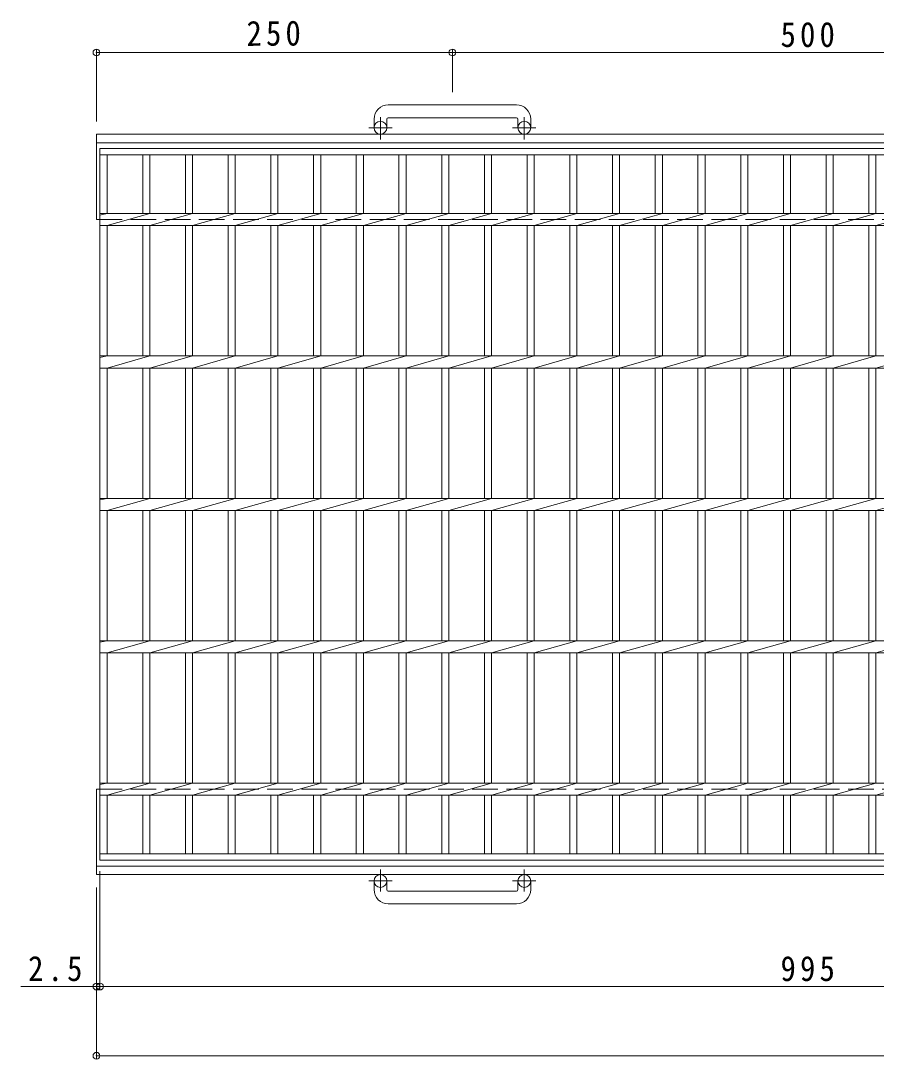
# Model space of a CAD drawing. Units: millimetres, scale not verified. Extents: x -913 to 1000, y -824 to 654.
# Drawn here: x -913 to -313, y -208 to 521 of the extents above; entities that cross this region are included whole.
import ezdxf

# ---------------------------------------------------------------- set-up
doc = ezdxf.new("R2010")
doc.units = ezdxf.units.MM
doc.header["$LTSCALE"] = 6
doc.header["$PDMODE"] = 32
doc.header["$PDSIZE"] = 4.8
doc.linetypes.add('CHAIN1', pattern=[8, 5, -1, 1, -1])
doc.linetypes.add('DASHED3', pattern=[4, 3, -1])
for name, color, linetype, lineweight in [('B-1_ピット', 2, 'Continuous', 9), ('B-2_蓋', 3, 'Continuous', 9), ('B-4_寸法', 7, 'Continuous', 9)]:
    doc.layers.add(name, color=color, linetype=linetype, lineweight=lineweight)
doc.styles.add('ＭＳ ゴシック', font='')
doc.styles.get('ＭＳ ゴシック').set_extended_font_data('MS Gothic')

msp = doc.modelspace()

# ---------------------------------------------------------------- linework, layer by layer
at = {"layer": 'B-1_ピット'}
for p, q in [((-565.288, 461.846), (-655.287, 461.846)), ((-655.287, 452.846), (-565.288, 452.846)), ((-665.287, 451.846), (-665.287, 445.746)), ((-656.288, 451.846), (-656.288, 445.746)), ((-564.288, 451.846), (-564.288, 445.746)), ((-555.287, 451.846), (-555.287, 445.746)), ((-860.287, 441.246), (313.268, 441.246)), ((-860.287, 381.246), (-860.287, 441.246)), ((-860.287, 435.246), (313.268, 435.246)), ((-860.287, -78.755), (-860.287, -18.755)), ((-860.287, -72.754), (313.268, -72.754)), ((-860.287, -78.755), (313.268, -78.755)), ((-665.287, -89.355), (-665.287, -83.255)), ((-656.288, -89.355), (-656.288, -83.255)), ((-564.288, -89.355), (-564.288, -83.255)), ((-555.287, -89.355), (-555.287, -83.255)), ((-655.287, -90.355), (-565.288, -90.355)), ((-565.288, -99.355), (-655.287, -99.355))]:
    msp.add_line(p, q, dxfattribs=at)
at = {"layer": 'B-1_ピット', "linetype": 'CHAIN1'}
for p, q in [((-660.788, 437.638), (-660.788, 453.237)), ((-559.787, 437.638), (-559.787, 453.237)), ((-652.624, 445.746), (-669.032, 445.746)), ((-551.625, 445.746), (-568.031, 445.746)), ((-660.788, -75.148), (-660.788, -90.745)), ((-559.787, -75.148), (-559.787, -90.745)), ((-652.624, -83.255), (-669.032, -83.255)), ((-551.625, -83.255), (-568.031, -83.255))]:
    msp.add_line(p, q, dxfattribs=at)
at = {"layer": 'B-1_ピット', "linetype": 'DASHED3'}
for p, q in [((-860.287, 381.246), (313.268, 381.246)), ((-860.287, -18.755), (313.268, -18.755))]:
    msp.add_line(p, q, dxfattribs=at)
at = {"layer": 'B-1_ピット'}
for centre in [(-660.788, 445.746), (-559.787, 445.746), (-660.788, -83.255), (-559.787, -83.255)]:
    msp.add_circle(centre, 4.5, dxfattribs=at)
for centre, radius, start, end in [((-655.287, 451.846), 10, 90, 180), ((-565.288, 451.846), 10, 0, 90), ((-655.287, 451.846), 1, 90, 180), ((-565.288, 451.846), 1, 0, 90), ((-655.287, -89.355), 10, 180, 270), ((-655.287, -89.355), 1, 180, 270), ((-565.288, -89.355), 10, 270, 0), ((-565.288, -89.355), 1, 270, 0)]:
    msp.add_arc(centre, radius, start, end, dxfattribs=at)
at = {"layer": 'B-2_蓋'}
for p, q in [((-857.787, 431.246), (137.213, 431.246)), ((-857.787, -68.754), (-857.787, 431.246)), ((-857.787, 426.746), (137.213, 426.746)), ((-852.787, 385.486), (-852.787, 426.746)), ((-827.787, 426.746), (-827.787, 385.486)), ((-822.787, 426.746), (-822.787, 385.486)), ((-797.787, 426.746), (-797.787, 385.486)), ((-792.787, 426.746), (-792.787, 385.486)), ((-767.788, 426.746), (-767.788, 385.486)), ((-762.787, 426.746), (-762.787, 385.486)), ((-737.787, 426.746), (-737.787, 385.486)), ((-732.788, 426.746), (-732.788, 385.486)), ((-707.787, 426.746), (-707.787, 385.486)), ((-702.787, 426.746), (-702.787, 385.486)), ((-677.787, 426.746), (-677.787, 385.486)), ((-672.787, 426.746), (-672.787, 385.486)), ((-647.787, 426.746), (-647.787, 385.486)), ((-642.788, 426.746), (-642.788, 385.486)), ((-617.787, 426.746), (-617.787, 385.486)), ((-612.788, 426.746), (-612.788, 385.486)), ((-587.787, 426.746), (-587.787, 385.486)), ((-582.788, 426.746), (-582.788, 385.486)), ((-557.787, 426.746), (-557.787, 385.486)), ((-552.787, 426.746), (-552.787, 385.486)), ((-527.788, 426.746), (-527.788, 385.486)), ((-522.787, 426.746), (-522.787, 385.486)), ((-497.787, 426.746), (-497.787, 385.486)), ((-492.788, 426.746), (-492.788, 385.486)), ((-467.787, 426.746), (-467.787, 385.486)), ((-462.787, 426.746), (-462.787, 385.486)), ((-437.787, 426.746), (-437.787, 385.486)), ((-432.787, 426.746), (-432.787, 385.486)), ((-407.787, 426.746), (-407.787, 385.486)), ((-402.788, 426.746), (-402.788, 385.486)), ((-377.787, 426.746), (-377.787, 385.486)), ((-372.788, 426.746), (-372.788, 385.486)), ((-347.787, 426.746), (-347.787, 385.486)), ((-342.787, 426.746), (-342.787, 385.486)), ((-317.787, 426.746), (-317.787, 385.486)), ((-312.787, 426.746), (-312.787, 385.486)), ((-857.787, 385.486), (137.213, 385.486)), ((-852.787, 385.486), (-857.787, 384.486)), ((-822.787, 385.486), (-852.787, 377.007)), ((-792.787, 385.486), (-822.787, 377.007)), ((-762.787, 385.486), (-792.787, 377.007)), ((-732.788, 385.486), (-762.787, 377.007)), ((-702.787, 385.486), (-732.788, 377.007)), ((-672.787, 385.486), (-702.787, 377.007)), ((-642.787, 385.486), (-672.787, 377.007)), ((-612.787, 385.486), (-642.788, 377.007)), ((-582.788, 385.486), (-612.788, 377.007)), ((-552.787, 385.486), (-582.788, 377.007)), ((-522.787, 385.486), (-552.787, 377.007)), ((-492.788, 385.486), (-522.787, 377.007)), ((-462.787, 385.486), (-492.788, 377.007)), ((-432.787, 385.486), (-462.787, 377.007)), ((-402.787, 385.486), (-432.787, 377.007)), ((-372.787, 385.486), (-402.788, 377.007)), ((-342.787, 385.486), (-372.788, 377.007)), ((-312.787, 385.486), (-342.787, 377.007)), ((-282.787, 385.486), (-312.787, 377.007)), ((-857.787, 377.007), (137.213, 377.007)), ((-852.787, 285.486), (-852.787, 377.007)), ((-827.787, 377.007), (-827.787, 285.486)), ((-822.787, 377.007), (-822.787, 285.486)), ((-797.787, 377.007), (-797.787, 285.486)), ((-792.787, 377.007), (-792.787, 285.486)), ((-767.788, 377.007), (-767.788, 285.486)), ((-762.787, 377.007), (-762.787, 285.486)), ((-737.787, 377.007), (-737.787, 285.486)), ((-732.788, 377.007), (-732.788, 285.486)), ((-707.787, 377.007), (-707.787, 285.486)), ((-702.787, 377.007), (-702.787, 285.486)), ((-677.787, 377.007), (-677.787, 285.486)), ((-672.787, 377.007), (-672.787, 285.486)), ((-647.787, 377.007), (-647.787, 285.486)), ((-642.788, 377.007), (-642.788, 285.486)), ((-617.787, 377.007), (-617.787, 285.486)), ((-612.788, 377.007), (-612.788, 285.486)), ((-587.787, 377.007), (-587.787, 285.486)), ((-582.788, 377.007), (-582.788, 285.486)), ((-557.787, 377.007), (-557.787, 285.486)), ((-552.787, 377.007), (-552.787, 285.486)), ((-527.788, 377.007), (-527.788, 285.486)), ((-522.787, 377.007), (-522.787, 285.486)), ((-497.787, 377.007), (-497.787, 285.486)), ((-492.788, 377.007), (-492.788, 285.486)), ((-467.787, 377.007), (-467.787, 285.486)), ((-462.787, 377.007), (-462.787, 285.486)), ((-437.787, 377.007), (-437.787, 285.486)), ((-432.787, 377.007), (-432.787, 285.486)), ((-407.787, 377.007), (-407.787, 285.486)), ((-402.788, 377.007), (-402.788, 285.486)), ((-377.787, 377.007), (-377.787, 285.486)), ((-372.788, 377.007), (-372.788, 285.486)), ((-347.787, 377.007), (-347.787, 285.486)), ((-342.787, 377.007), (-342.787, 285.486)), ((-317.787, 377.007), (-317.787, 285.486)), ((-312.787, 377.007), (-312.787, 285.486)), ((-857.787, 285.486), (137.213, 285.486)), ((-852.787, 285.486), (-857.787, 284.486)), ((-822.787, 285.486), (-852.787, 277.006)), ((-792.787, 285.486), (-822.787, 277.006)), ((-762.787, 285.486), (-792.787, 277.006)), ((-732.788, 285.486), (-762.787, 277.006)), ((-702.787, 285.486), (-732.788, 277.006)), ((-672.787, 285.486), (-702.787, 277.006)), ((-642.787, 285.486), (-672.787, 277.006)), ((-612.787, 285.486), (-642.788, 277.006)), ((-582.788, 285.486), (-612.788, 277.006)), ((-552.787, 285.486), (-582.788, 277.006)), ((-522.787, 285.486), (-552.787, 277.006)), ((-492.788, 285.486), (-522.787, 277.006)), ((-462.787, 285.486), (-492.788, 277.006)), ((-432.787, 285.486), (-462.787, 277.006)), ((-402.787, 285.486), (-432.787, 277.006)), ((-372.787, 285.486), (-402.788, 277.006)), ((-342.787, 285.486), (-372.788, 277.006)), ((-312.787, 285.486), (-342.787, 277.006)), ((-282.787, 285.486), (-312.787, 277.006)), ((-857.787, 277.006), (137.213, 277.006)), ((-852.787, 185.486), (-852.787, 277.006)), ((-827.787, 277.006), (-827.787, 185.486)), ((-822.787, 277.006), (-822.787, 185.486)), ((-797.787, 277.006), (-797.787, 185.486)), ((-792.787, 277.006), (-792.787, 185.486)), ((-767.788, 277.006), (-767.788, 185.486)), ((-762.787, 277.006), (-762.787, 185.486)), ((-737.787, 277.006), (-737.787, 185.486)), ((-732.788, 277.006), (-732.788, 185.486)), ((-707.787, 277.006), (-707.787, 185.486)), ((-702.787, 277.006), (-702.787, 185.486)), ((-677.787, 277.006), (-677.787, 185.486)), ((-672.787, 277.006), (-672.787, 185.486)), ((-647.787, 277.006), (-647.787, 185.486)), ((-642.788, 277.006), (-642.788, 185.486)), ((-617.787, 277.006), (-617.787, 185.486)), ((-612.788, 277.006), (-612.788, 185.486)), ((-587.787, 277.006), (-587.787, 185.486)), ((-582.788, 277.006), (-582.788, 185.486)), ((-557.787, 277.006), (-557.787, 185.486)), ((-552.787, 277.006), (-552.787, 185.486)), ((-527.788, 277.006), (-527.788, 185.486)), ((-522.787, 277.006), (-522.787, 185.486)), ((-497.787, 277.006), (-497.787, 185.486)), ((-492.788, 277.006), (-492.788, 185.486)), ((-467.787, 277.006), (-467.787, 185.486)), ((-462.787, 277.006), (-462.787, 185.486)), ((-437.787, 277.006), (-437.787, 185.486)), ((-432.787, 277.006), (-432.787, 185.486)), ((-407.787, 277.006), (-407.787, 185.486)), ((-402.788, 277.006), (-402.788, 185.486)), ((-377.787, 277.006), (-377.787, 185.486)), ((-372.788, 277.006), (-372.788, 185.486)), ((-347.787, 277.006), (-347.787, 185.486)), ((-342.787, 277.006), (-342.787, 185.486)), ((-317.787, 277.006), (-317.787, 185.486)), ((-312.787, 277.006), (-312.787, 185.486)), ((-857.787, 185.486), (137.213, 185.486)), ((-852.787, 185.486), (-857.787, 184.486)), ((-822.787, 185.486), (-852.787, 177.006)), ((-792.787, 185.486), (-822.787, 177.006)), ((-762.787, 185.486), (-792.787, 177.006)), ((-732.788, 185.486), (-762.787, 177.006)), ((-702.787, 185.486), (-732.788, 177.006)), ((-672.787, 185.486), (-702.787, 177.006)), ((-642.787, 185.486), (-672.787, 177.006)), ((-612.787, 185.486), (-642.788, 177.006)), ((-582.788, 185.486), (-612.788, 177.006)), ((-552.787, 185.486), (-582.788, 177.006)), ((-522.787, 185.486), (-552.787, 177.006)), ((-492.788, 185.486), (-522.787, 177.006)), ((-462.787, 185.486), (-492.788, 177.006)), ((-432.787, 185.486), (-462.787, 177.006)), ((-402.787, 185.486), (-432.787, 177.006)), ((-372.787, 185.486), (-402.788, 177.006)), ((-342.787, 185.486), (-372.788, 177.006)), ((-312.787, 185.486), (-342.787, 177.006)), ((-282.787, 185.486), (-312.787, 177.006)), ((-857.787, 177.006), (137.213, 177.006)), ((-852.787, 85.486), (-852.787, 177.006)), ((-827.787, 177.006), (-827.787, 85.486)), ((-822.787, 177.006), (-822.787, 85.486)), ((-797.787, 177.006), (-797.787, 85.486)), ((-792.787, 177.006), (-792.787, 85.486)), ((-767.788, 177.006), (-767.788, 85.486)), ((-762.787, 177.006), (-762.787, 85.486)), ((-737.787, 177.006), (-737.787, 85.486)), ((-732.788, 177.006), (-732.788, 85.486)), ((-707.787, 177.006), (-707.787, 85.486)), ((-702.787, 177.006), (-702.787, 85.486)), ((-677.787, 177.006), (-677.787, 85.486)), ((-672.787, 177.006), (-672.787, 85.486)), ((-647.787, 177.006), (-647.787, 85.486)), ((-642.788, 177.006), (-642.788, 85.486)), ((-617.787, 177.006), (-617.787, 85.486)), ((-612.788, 177.006), (-612.788, 85.486)), ((-587.787, 177.006), (-587.787, 85.486)), ((-582.788, 177.006), (-582.788, 85.486)), ((-557.787, 177.006), (-557.787, 85.486)), ((-552.787, 177.006), (-552.787, 85.486)), ((-527.788, 177.006), (-527.788, 85.486)), ((-522.787, 177.006), (-522.787, 85.486)), ((-497.787, 177.006), (-497.787, 85.486)), ((-492.788, 177.006), (-492.788, 85.486)), ((-467.787, 177.006), (-467.787, 85.486)), ((-462.787, 177.006), (-462.787, 85.486)), ((-437.787, 177.006), (-437.787, 85.486)), ((-432.787, 177.006), (-432.787, 85.486)), ((-407.787, 177.006), (-407.787, 85.486)), ((-402.788, 177.006), (-402.788, 85.486)), ((-377.787, 177.006), (-377.787, 85.486)), ((-372.788, 177.006), (-372.788, 85.486)), ((-347.787, 177.006), (-347.787, 85.486)), ((-342.787, 177.006), (-342.787, 85.486)), ((-317.787, 177.006), (-317.787, 85.486)), ((-312.787, 177.006), (-312.787, 85.486)), ((-852.787, 85.486), (-857.787, 84.486)), ((-822.787, 85.486), (-852.787, 77.006)), ((-792.787, 85.486), (-822.787, 77.006)), ((-762.787, 85.486), (-792.787, 77.006)), ((-732.788, 85.486), (-762.787, 77.006)), ((-702.787, 85.486), (-732.788, 77.006)), ((-672.787, 85.486), (-702.787, 77.006)), ((-642.787, 85.486), (-672.787, 77.006)), ((-612.787, 85.486), (-642.788, 77.006)), ((-582.788, 85.486), (-612.788, 77.006)), ((-552.787, 85.486), (-582.788, 77.006)), ((-522.787, 85.486), (-552.787, 77.006)), ((-492.788, 85.486), (-522.787, 77.006)), ((-462.787, 85.486), (-492.788, 77.006)), ((-432.787, 85.486), (-462.787, 77.006)), ((-402.787, 85.486), (-432.787, 77.006)), ((-372.787, 85.486), (-402.788, 77.006)), ((-342.787, 85.486), (-372.788, 77.006)), ((-312.787, 85.486), (-342.787, 77.006)), ((-282.787, 85.486), (-312.787, 77.006)), ((-857.787, 77.006), (137.213, 77.006)), ((-852.787, -14.513), (-852.787, 77.006)), ((-827.787, 77.006), (-827.787, -14.513)), ((-822.787, 77.006), (-822.787, -14.513)), ((-797.787, 77.006), (-797.787, -14.513)), ((-792.787, 77.006), (-792.787, -14.513)), ((-767.788, 77.006), (-767.788, -14.513)), ((-762.787, 77.006), (-762.787, -14.513)), ((-737.787, 77.006), (-737.787, -14.513)), ((-732.788, 77.006), (-732.788, -14.513)), ((-707.787, 77.006), (-707.787, -14.513)), ((-702.787, 77.006), (-702.787, -14.513)), ((-677.787, 77.006), (-677.787, -14.513)), ((-672.787, 77.006), (-672.787, -14.513)), ((-647.787, 77.006), (-647.787, -14.513)), ((-642.788, 77.006), (-642.788, -14.513)), ((-617.787, 77.006), (-617.787, -14.513)), ((-612.788, 77.006), (-612.788, -14.513)), ((-587.787, 77.006), (-587.787, -14.513)), ((-582.788, 77.006), (-582.788, -14.513)), ((-557.787, 77.006), (-557.787, -14.513)), ((-552.787, 77.006), (-552.787, -14.513)), ((-527.788, 77.006), (-527.788, -14.513)), ((-522.787, 77.006), (-522.787, -14.513)), ((-497.787, 77.006), (-497.787, -14.513)), ((-492.788, 77.006), (-492.788, -14.513)), ((-467.787, 77.006), (-467.787, -14.513)), ((-462.787, 77.006), (-462.787, -14.513)), ((-437.787, 77.006), (-437.787, -14.513)), ((-432.787, 77.006), (-432.787, -14.513)), ((-407.787, 77.006), (-407.787, -14.513)), ((-402.788, 77.006), (-402.788, -14.513)), ((-377.787, 77.006), (-377.787, -14.513)), ((-372.788, 77.006), (-372.788, -14.513)), ((-347.787, 77.006), (-347.787, -14.513)), ((-342.787, 77.006), (-342.787, -14.513)), ((-317.787, 77.006), (-317.787, -14.513)), ((-312.787, 77.006), (-312.787, -14.513)), ((-857.787, -14.513), (137.213, -14.513)), ((-852.787, -14.513), (-857.787, -15.514)), ((-822.787, -14.513), (-852.787, -22.994)), ((-792.787, -14.513), (-822.787, -22.994)), ((-762.787, -14.513), (-792.787, -22.994)), ((-732.788, -14.513), (-762.787, -22.994)), ((-702.787, -14.513), (-732.788, -22.994)), ((-672.787, -14.513), (-702.787, -22.994)), ((-642.787, -14.513), (-672.787, -22.994)), ((-612.787, -14.513), (-642.788, -22.994)), ((-582.788, -14.513), (-612.788, -22.994)), ((-552.787, -14.513), (-582.788, -22.994)), ((-522.787, -14.513), (-552.787, -22.994)), ((-492.788, -14.513), (-522.787, -22.994)), ((-462.787, -14.513), (-492.788, -22.994)), ((-432.787, -14.513), (-462.787, -22.994)), ((-402.787, -14.513), (-432.787, -22.994)), ((-372.787, -14.513), (-402.788, -22.994)), ((-342.787, -14.513), (-372.788, -22.994)), ((-312.787, -14.513), (-342.787, -22.994)), ((-282.787, -14.513), (-312.787, -22.994)), ((-857.787, -22.994), (137.213, -22.994)), ((-852.787, -64.254), (-852.787, -22.994)), ((-827.787, -22.994), (-827.787, -64.254)), ((-822.787, -22.994), (-822.787, -64.254)), ((-797.787, -22.994), (-797.787, -64.254)), ((-792.787, -22.994), (-792.787, -64.254)), ((-767.788, -22.994), (-767.788, -64.254)), ((-762.787, -22.994), (-762.787, -64.254)), ((-737.787, -22.994), (-737.787, -64.254)), ((-732.788, -22.994), (-732.788, -64.254)), ((-707.787, -22.994), (-707.787, -64.254)), ((-702.787, -22.994), (-702.787, -64.254)), ((-677.787, -22.994), (-677.787, -64.254)), ((-672.787, -22.994), (-672.787, -64.254)), ((-647.787, -22.994), (-647.787, -64.254)), ((-642.788, -22.994), (-642.788, -64.254)), ((-617.787, -22.994), (-617.787, -64.254)), ((-612.788, -22.994), (-612.788, -64.254)), ((-587.787, -22.994), (-587.787, -64.254)), ((-582.788, -22.994), (-582.788, -64.254)), ((-557.787, -22.994), (-557.787, -64.254)), ((-552.787, -22.994), (-552.787, -64.254)), ((-527.788, -22.994), (-527.788, -64.254)), ((-522.787, -22.994), (-522.787, -64.254)), ((-497.787, -22.994), (-497.787, -64.254)), ((-492.788, -22.994), (-492.788, -64.254)), ((-467.787, -22.994), (-467.787, -64.254)), ((-462.787, -22.994), (-462.787, -64.254)), ((-437.787, -22.994), (-437.787, -64.254)), ((-432.787, -22.994), (-432.787, -64.254)), ((-407.787, -22.994), (-407.787, -64.254)), ((-402.788, -22.994), (-402.788, -64.254)), ((-377.787, -22.994), (-377.787, -64.254)), ((-372.788, -22.994), (-372.788, -64.254)), ((-347.787, -22.994), (-347.787, -64.254)), ((-342.787, -22.994), (-342.787, -64.254)), ((-317.787, -22.994), (-317.787, -64.254)), ((-312.787, -22.994), (-312.787, -64.254)), ((137.213, -64.254), (-857.787, -64.254)), ((137.213, -68.754), (-857.787, -68.754))]:
    msp.add_line(p, q, dxfattribs=at)
msp.add_lwpolyline([(-857.787, 85.486), (137.213, 85.486), (107.213, 77.006)], dxfattribs=at)
at = {"layer": 'B-4_寸法'}
for p, q in [((-860.287, 450.246), (-860.287, 500.431)), ((-860.287, 498.631), (-610.287, 498.631)), ((-610.287, 470.846), (-610.287, 500.431)), ((-610.287, 498.631), (-110.287, 498.631)), ((-857.787, -76.254), (-857.787, -159.202)), ((-860.287, -87.755), (-860.287, -207.851)), ((-913.43, -157.402), (137.213, -157.402)), ((-860.287, -206.051), (313.268, -206.051))]:
    msp.add_line(p, q, dxfattribs=at)
for p in [(-860.287, 498.631), (-610.287, 498.631), (-860.287, -157.402), (-857.787, -157.402), (-860.287, -206.051)]:
    msp.add_point(p, dxfattribs=at)

# ---------------------------------------------------------------- texts
at = {"layer": 'B-4_寸法', "color": 2, "insert": (-754.813, 502.991), "char_height": 17.6, "attachment_point": 7, "rotation": 0.412, "style": 'ＭＳ ゴシック'}
msp.add_mtext('\\T1.27;\\W0.9;250', dxfattribs=at)
at = {"layer": 'B-4_寸法', "color": 2, "char_height": 17.6, "attachment_point": 7, "style": 'ＭＳ ゴシック'}
for s, insert in [('\\T1.27;\\W0.9;500', (-379.787, 502.231)), ('\\T1.27;\\W0.9;2.5', (-908.283, -153.802)), ('\\T1.27;\\W0.9;995', (-379.787, -153.802))]:
    msp.add_mtext(s, dxfattribs=dict(at, insert=insert))

doc.saveas('drawing.dxf')
